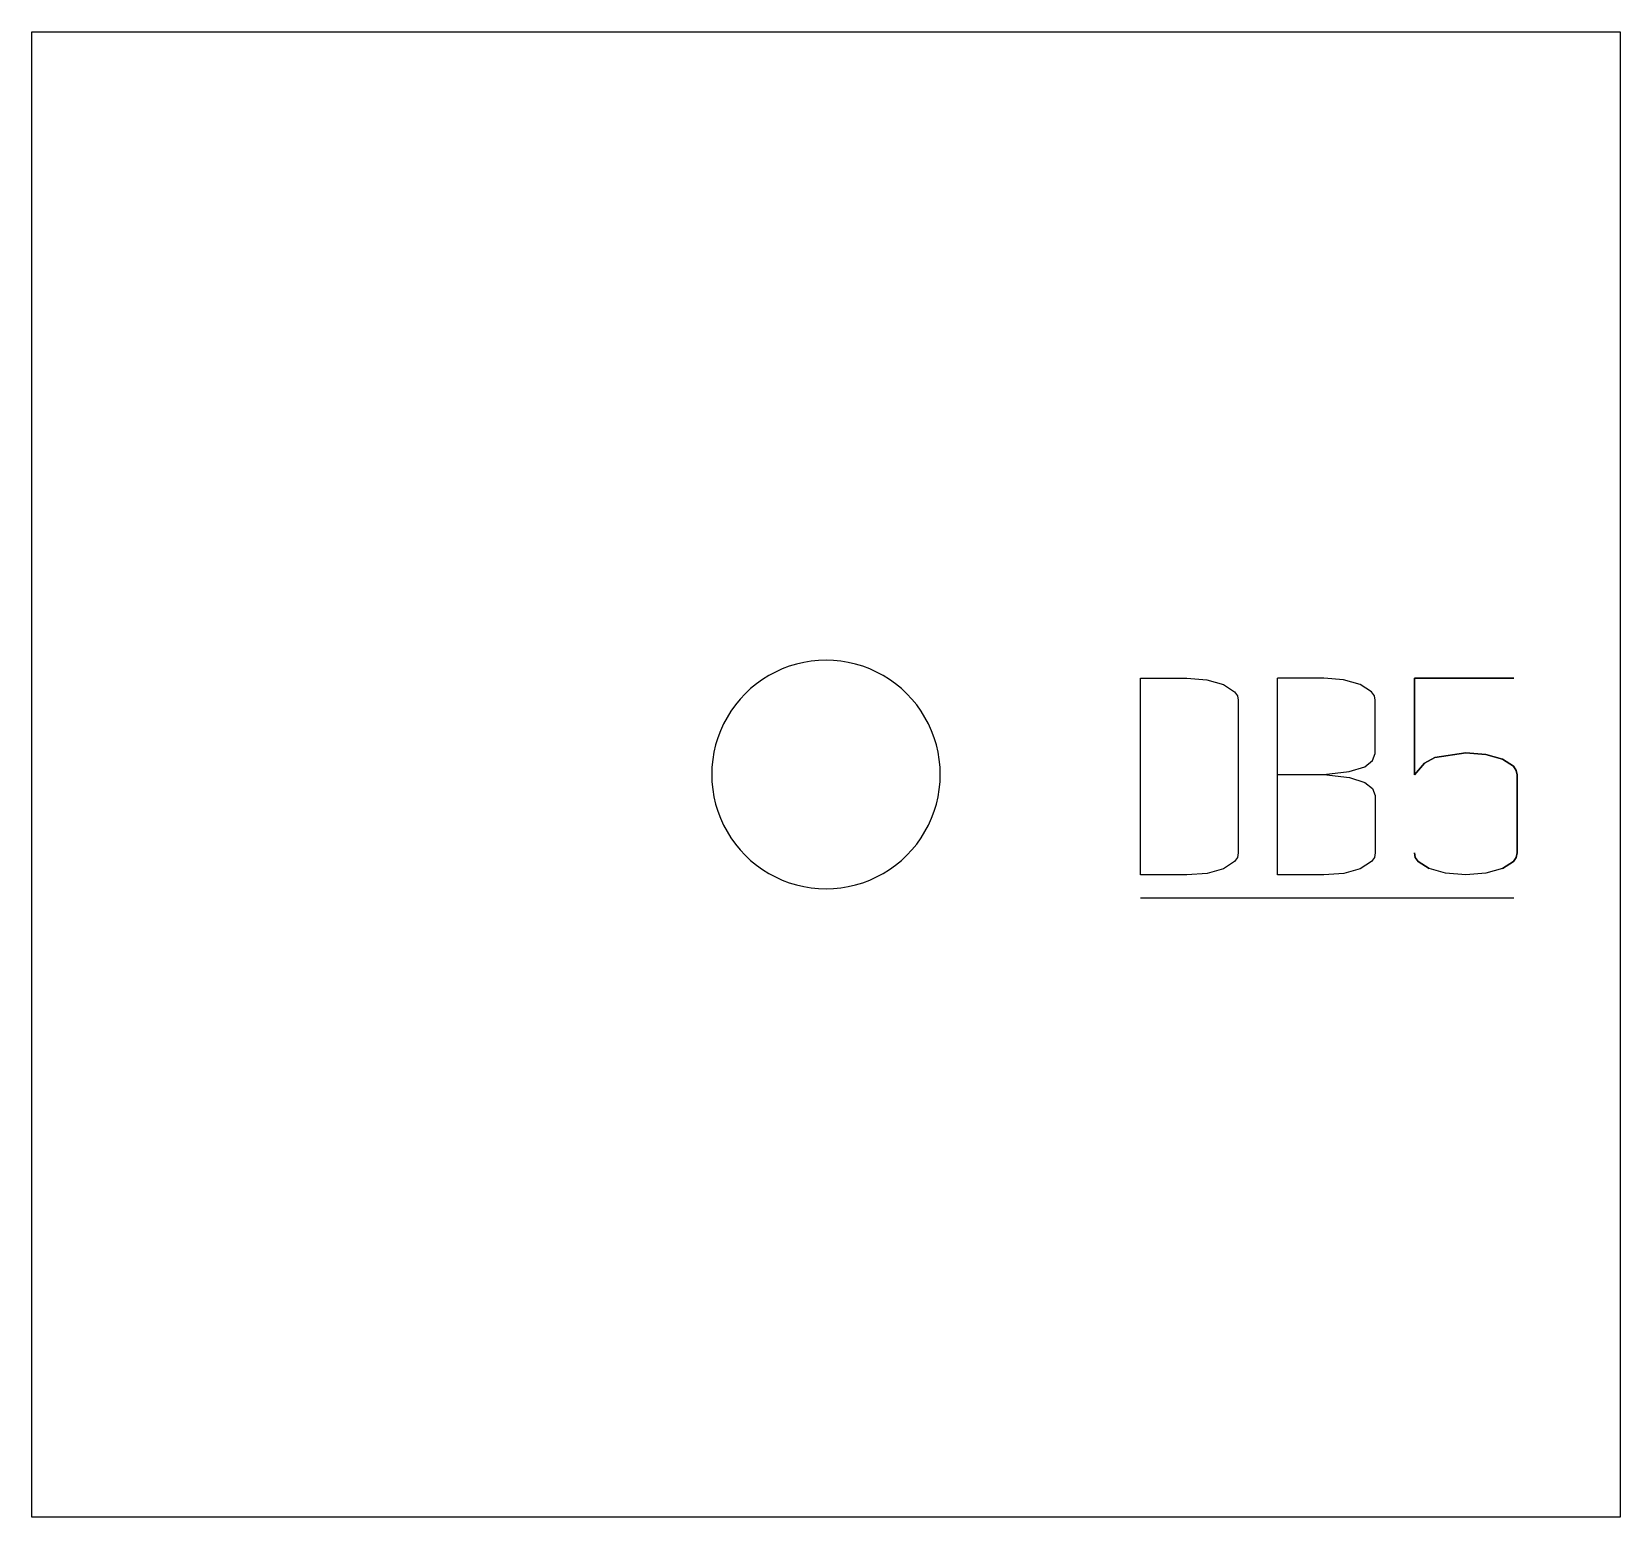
# Model space of a CAD drawing. Header units: millimetres. Extents: x 13.1 to 82.6, y -25.3 to 39.7.
import ezdxf

# ---------------------------------------------------------------- set-up
doc = ezdxf.new("R2010")
doc.units = ezdxf.units.MM
doc.layers.add('code', color=2, linetype='Continuous')
doc.layers.add('drawings', color=7, linetype='Continuous')

msp = doc.modelspace()

# ---------------------------------------------------------------- linework, layer by layer
at = {"layer": 'code'}
for p, q in [((61.557, 2.782), (61.557, 11.398)), ((61.557, 11.398), (63.593, 11.398)), ((63.593, 11.398), (64.46, 11.326)), ((64.46, 11.326), (65.191, 11.11)), ((69.586, 11.398), (67.551, 11.398)), ((67.551, 7.177), (67.551, 11.398)), ((70.445, 11.326), (69.586, 11.398)), ((71.172, 11.11), (70.445, 11.326)), ((73.545, 7.165), (73.545, 11.398)), ((73.545, 11.398), (77.891, 11.398)), ((77.891, 11.398), (73.545, 11.398)), ((73.545, 11.398), (73.545, 7.165)), ((65.191, 11.11), (65.678, 10.798)), ((65.678, 10.798), (65.8, 10.623)), ((65.8, 10.623), (65.84, 10.436)), ((65.84, 10.436), (65.84, 3.743)), ((71.669, 10.798), (71.172, 11.11)), ((71.793, 10.623), (71.669, 10.798)), ((71.834, 10.436), (71.793, 10.623)), ((71.834, 8.101), (71.834, 10.436)), ((71.372, 7.514), (71.719, 7.792)), ((71.719, 7.792), (71.834, 8.101)), ((73.982, 7.673), (73.545, 7.165)), ((73.545, 7.165), (73.982, 7.673)), ((74.444, 7.926), (73.982, 7.673)), ((73.982, 7.673), (74.444, 7.926)), ((75.793, 8.126), (74.444, 7.926)), ((74.444, 7.926), (75.793, 8.126)), ((76.675, 8.056), (75.793, 8.126)), ((75.793, 8.126), (76.675, 8.056)), ((77.397, 7.845), (76.675, 8.056)), ((76.675, 8.056), (77.397, 7.845)), ((77.88, 7.535), (77.397, 7.845)), ((77.397, 7.845), (77.88, 7.535)), ((67.551, 2.782), (67.551, 7.177)), ((67.551, 7.177), (69.586, 7.177)), ((69.586, 7.177), (70.688, 7.305)), ((69.586, 7.177), (70.701, 7.04)), ((70.688, 7.305), (71.372, 7.514)), ((70.701, 7.04), (71.372, 6.828)), ((78, 7.357), (77.88, 7.535)), ((77.88, 7.535), (78, 7.357)), ((78.04, 7.165), (78, 7.357)), ((78, 7.357), (78.04, 7.165)), ((78.04, 3.743), (78.04, 7.165)), ((78.04, 7.165), (78.04, 3.743)), ((71.372, 6.828), (71.719, 6.559)), ((71.719, 6.559), (71.834, 6.253)), ((71.834, 6.253), (71.834, 3.743)), ((65.8, 3.55), (65.678, 3.372)), ((65.84, 3.743), (65.8, 3.55)), ((71.793, 3.546), (71.669, 3.366)), ((71.834, 3.743), (71.793, 3.546)), ((73.585, 3.551), (73.545, 3.743)), ((73.545, 3.743), (73.585, 3.551)), ((73.706, 3.373), (73.585, 3.551)), ((73.585, 3.551), (73.706, 3.373)), ((77.88, 3.373), (78, 3.551)), ((78, 3.551), (77.88, 3.373)), ((78, 3.551), (78.04, 3.743)), ((78.04, 3.743), (78, 3.551)), ((63.593, 2.782), (61.557, 2.782)), ((64.479, 2.85), (63.593, 2.782)), ((65.191, 3.056), (64.479, 2.85)), ((65.678, 3.372), (65.191, 3.056)), ((69.586, 2.782), (67.551, 2.782)), ((70.451, 2.85), (69.586, 2.782)), ((71.172, 3.056), (70.451, 2.85)), ((71.669, 3.366), (71.172, 3.056)), ((74.188, 3.063), (73.706, 3.373)), ((73.706, 3.373), (74.188, 3.063)), ((74.911, 2.852), (74.188, 3.063)), ((75.793, 2.782), (74.911, 2.852)), ((76.675, 2.852), (75.793, 2.782)), ((77.397, 3.063), (76.675, 2.852)), ((77.397, 3.063), (77.88, 3.373)), ((77.88, 3.373), (77.397, 3.063)), ((61.557, 1.782), (77.891, 1.782))]:
    msp.add_line(p, q, dxfattribs=at)
at = {"layer": 'drawings'}
for p, q in [((13.051, -25.323), (13.051, 39.677)), ((13.051, 39.677), (82.551, 39.677)), ((82.551, 39.677), (82.551, -25.323)), ((46.194, 11.911), (45.887, 11.796)), ((46.507, 12.006), (46.194, 11.911)), ((46.825, 12.081), (46.507, 12.006)), ((47.148, 12.134), (46.825, 12.081)), ((47.474, 12.166), (47.148, 12.134)), ((47.801, 12.177), (47.474, 12.166)), ((48.128, 12.166), (47.801, 12.177)), ((48.454, 12.134), (48.128, 12.166)), ((48.776, 12.081), (48.454, 12.134)), ((49.095, 12.006), (48.776, 12.081)), ((49.408, 11.911), (49.095, 12.006)), ((49.714, 11.796), (49.408, 11.911)), ((44.757, 11.143), (44.504, 10.936)), ((45.023, 11.334), (44.757, 11.143)), ((45.301, 11.507), (45.023, 11.334)), ((45.589, 11.661), (45.301, 11.507)), ((45.887, 11.796), (45.589, 11.661)), ((50.012, 11.661), (49.714, 11.796)), ((50.301, 11.507), (50.012, 11.661)), ((50.579, 11.334), (50.301, 11.507)), ((50.845, 11.143), (50.579, 11.334)), ((51.098, 10.936), (50.845, 11.143)), ((44.042, 10.473), (43.834, 10.22)), ((44.265, 10.712), (44.042, 10.473)), ((44.504, 10.936), (44.265, 10.712)), ((51.336, 10.712), (51.098, 10.936)), ((51.56, 10.473), (51.336, 10.712)), ((51.768, 10.22), (51.56, 10.473)), ((43.644, 9.954), (43.471, 9.677)), ((43.834, 10.22), (43.644, 9.954)), ((51.958, 9.954), (51.768, 10.22)), ((52.131, 9.677), (51.958, 9.954)), ((43.181, 9.09), (43.066, 8.784)), ((43.317, 9.388), (43.181, 9.09)), ((43.471, 9.677), (43.317, 9.388)), ((52.285, 9.388), (52.131, 9.677)), ((52.42, 9.09), (52.285, 9.388)), ((52.536, 8.784), (52.42, 9.09)), ((42.971, 8.471), (42.897, 8.152)), ((43.066, 8.784), (42.971, 8.471)), ((52.631, 8.471), (52.536, 8.784)), ((52.705, 8.152), (52.631, 8.471)), ((42.844, 7.829), (42.812, 7.504)), ((42.897, 8.152), (42.844, 7.829)), ((52.758, 7.829), (52.705, 8.152)), ((52.79, 7.504), (52.758, 7.829)), ((42.812, 7.504), (42.801, 7.177)), ((42.801, 7.177), (42.812, 6.85)), ((52.801, 7.177), (52.79, 7.504)), ((52.79, 6.85), (52.801, 7.177)), ((42.812, 6.85), (42.844, 6.524)), ((42.844, 6.524), (42.897, 6.201)), ((52.705, 6.201), (52.758, 6.524)), ((52.758, 6.524), (52.79, 6.85)), ((42.897, 6.201), (42.971, 5.883)), ((42.971, 5.883), (43.066, 5.569)), ((43.066, 5.569), (43.181, 5.263)), ((52.42, 5.263), (52.536, 5.569)), ((52.536, 5.569), (52.631, 5.883)), ((52.631, 5.883), (52.705, 6.201)), ((43.181, 5.263), (43.317, 4.965)), ((43.317, 4.965), (43.471, 4.677)), ((52.131, 4.677), (52.285, 4.965)), ((52.285, 4.965), (52.42, 5.263)), ((43.471, 4.677), (43.644, 4.399)), ((43.644, 4.399), (43.834, 4.133)), ((51.768, 4.133), (51.958, 4.399)), ((51.958, 4.399), (52.131, 4.677)), ((43.834, 4.133), (44.042, 3.88)), ((44.265, 3.641), (44.042, 3.88)), ((44.265, 3.641), (44.504, 3.417)), ((51.098, 3.417), (51.336, 3.641)), ((51.336, 3.641), (51.56, 3.88)), ((51.56, 3.88), (51.768, 4.133)), ((44.504, 3.417), (44.757, 3.21)), ((44.757, 3.21), (45.023, 3.019)), ((45.023, 3.019), (45.301, 2.846)), ((45.301, 2.846), (45.589, 2.692)), ((50.012, 2.692), (50.301, 2.846)), ((50.301, 2.846), (50.579, 3.019)), ((50.579, 3.019), (50.845, 3.21)), ((50.845, 3.21), (51.098, 3.417)), ((45.589, 2.692), (45.887, 2.557)), ((45.887, 2.557), (46.194, 2.442)), ((46.194, 2.442), (46.507, 2.347)), ((46.507, 2.347), (46.825, 2.273)), ((46.825, 2.273), (47.148, 2.219)), ((47.148, 2.219), (47.474, 2.187)), ((47.474, 2.187), (47.801, 2.177)), ((47.801, 2.177), (48.128, 2.187)), ((48.128, 2.187), (48.454, 2.219)), ((48.454, 2.219), (48.776, 2.273)), ((48.776, 2.273), (49.095, 2.347)), ((49.095, 2.347), (49.408, 2.442)), ((49.408, 2.442), (49.714, 2.557)), ((49.714, 2.557), (50.012, 2.692)), ((82.551, -25.323), (13.051, -25.323))]:
    msp.add_line(p, q, dxfattribs=at)

doc.saveas('drawing.dxf')
